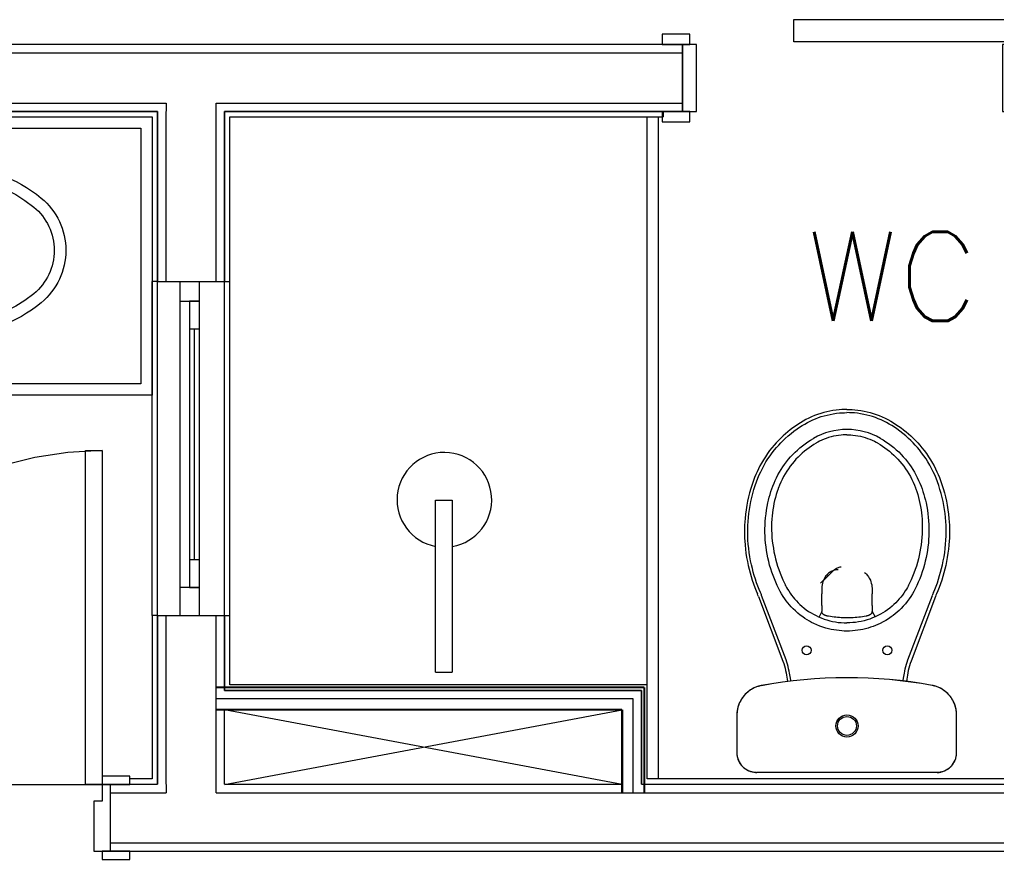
# Model space of a CAD drawing. Header units: millimetres. Extents: x 188.6 to 263.2, y 40.1 to 120.1.
# Drawn here: x 208.765 to 210.522, y 43.447 to 44.957 of the extents above; entities that cross this region are included whole.
import ezdxf

# ---------------------------------------------------------------- set-up
doc = ezdxf.new("R2010")
doc.units = ezdxf.units.MM
doc.set_wipeout_variables(frame=1)
doc.linetypes.add('Linha Tracejada 3_1', pattern=[400, 300, -100])
doc.linetypes.add('Wipeout_Contour', pattern=[1000, 0, -1000])
for name, color, linetype in [('ARQ', 8, 'Continuous'), ('ARQ-BASE', 8, 'Continuous'), ('Janelas ARCHICAD', 7, 'Continuous'), ('Portas ARCHICAD', 7, 'Continuous')]:
    doc.layers.add(name, color=color, linetype=linetype)
doc.styles.add('60-75', font='romans.shx', dxfattribs={"height": 0.12})

# ---------------------------------------------------------------- blocks, each defined once
blk = doc.blocks.new('Porta de Correr Exterior 21_2')
at = {"layer": 'Portas ARCHICAD', "color": 8, "linetype": 'Continuous', "lineweight": 0}
for p, q in [((-100, 165), (500, 165)), ((-100, 125), (-100, 165)), ((500, 165), (500, 125)), ((-287, 139), (-337, 139)), ((-337, 139), (-337, 120)), ((-287, 120), (-287, 139)), ((500, 125), (-100, 125)), ((337, 139), (287, 139)), ((287, 139), (287, 120)), ((337, 120), (337, 139)), ((-337, 120), (-287, 120)), ((-300, 120), (-337, 120)), ((-300, 120), (-337, 120)), ((-275, 120), (-300, 120)), ((-300, 120), (-300, 0)), ((-300, 105), (-300, 120)), ((-300, 105), (-300, 120)), ((-275, 0), (-275, 120)), ((300, 120), (275, 120)), ((275, 120), (275, 0)), ((287, 120), (337, 120)), ((300, 0), (300, 120)), ((300, 105), (300, 120)), ((300, 105), (300, 120)), ((300, 120), (337, 120)), ((300, 120), (337, 120)), ((-300, 15), (-300, 105)), ((-300, 15), (-300, 105)), ((300, 15), (300, 105)), ((300, 15), (300, 105)), ((-287, 0), (-337, 0)), ((-337, 0), (-337, -19)), ((-300, 0), (-337, 0)), ((-300, 0), (-337, 0)), ((-300, 0), (-300, 15)), ((-300, 0), (-300, 15)), ((-300, 0), (-275, 0)), ((-287, -19), (-287, 0)), ((275, 0), (300, 0)), ((337, 0), (287, 0)), ((287, 0), (287, -19)), ((300, 0), (300, 15)), ((300, 0), (300, 15)), ((300, 0), (337, 0)), ((300, 0), (337, 0)), ((337, -19), (337, 0)), ((-337, -19), (-287, -19)), ((287, -19), (337, -19))]:
    blk.add_line(p, q, dxfattribs=at)
blk = doc.blocks.new('Janela Dupla-Guilhotina 21')
at = {"layer": 'Janelas ARCHICAD', "color": 8, "linetype": 'Continuous', "lineweight": 0}
for p, q in [((-300, 45), (300, 45)), ((-300, 30), (-300, 45)), ((300, 30), (300, 45)), ((-300, 0), (-300, 30)), ((300, 0), (300, 30)), ((-300, 0), (-250, 0)), ((-300, -35), (-300, 0)), ((-300, -35), (-300, 0)), ((-250, 0), (-250, -35)), ((-250, 0), (-200, 0)), ((-250, -17.5), (-250, 0)), ((-200, 0), (215, 0)), ((-200, 0), (-200, -17.5)), ((-200, 0), (215, 0)), ((215, -17.5), (215, 0)), ((215, 0), (265, 0)), ((265, -35), (265, 0)), ((265, 0), (300, 0)), ((265, 0), (265, -17.5)), ((300, -35), (300, 0)), ((300, -35), (300, 0)), ((-200, -17.5), (-250, -17.5)), ((-200, -8.8), (215, -8.8)), ((215, -17.5), (-200, -17.5)), ((265, -17.5), (215, -17.5)), ((-250, -35), (-300, -35)), ((-300, -60), (-300, -35)), ((265, -35), (-250, -35)), ((300, -35), (265, -35)), ((300, -60), (300, -35)), ((-300, -75), (-300, -60)), ((300, -75), (300, -60)), ((-300, -75), (300, -75))]:
    blk.add_line(p, q, dxfattribs=at)
blk = doc.blocks.new('Vão de Porta Simples')
at = {"layer": 'Portas ARCHICAD', "color": 7, "linetype": 'Continuous', "lineweight": 0}
for p, q in [((-350, 0), (-350, 10)), ((350, 0), (350, 10))]:
    blk.add_line(p, q, dxfattribs=at)
blk = doc.blocks.new('Vão de Janela Simples_2')
at = {"layer": 'Janelas ARCHICAD', "color": 8, "linetype": 'Continuous', "lineweight": 0}
for p, q in [((-300, 0), (-300, 10)), ((-300, 10), (300, 10)), ((-300, 0), (300, 0)), ((300, 0), (300, 10))]:
    blk.add_line(p, q, dxfattribs=at)
blk = doc.blocks.new('Vão de Porta Simples_20')
at = {"layer": 'Portas ARCHICAD', "color": 7, "linetype": 'Continuous', "lineweight": 0}
for p, q in [((-350, 0), (-350, -10)), ((350, 0), (350, -10))]:
    blk.add_line(p, q, dxfattribs=at)
blk = doc.blocks.new('Porta 21_4')
at = {"layer": 'Portas ARCHICAD', "color": 8, "linetype": 'Continuous', "lineweight": 0}
for p, q in [((270, 0), (270, 600)), ((270, 600), (300, 600)), ((300, 600), (300, 0)), ((-300, 15), (-350, 15)), ((-350, 15), (-350, 0)), ((-350, 0), (-300, 0)), ((-315, 0), (-350, 0)), ((-315, 0), (-350, 0)), ((-315, 0), (315, 0)), ((-300, 0), (-315, 0)), ((-315, 0), (-315, -120)), ((-315, -15), (-315, 0)), ((-315, -15), (-315, 0)), ((-300, 0), (-300, 15)), ((-300, -30), (-300, 0)), ((300, 0), (270, 0)), ((350, 15), (300, 15)), ((300, 15), (300, 0)), ((300, 0), (350, 0)), ((315, 0), (300, 0)), ((300, 0), (300, -30)), ((315, -120), (315, 0)), ((315, -15), (315, 0)), ((315, -15), (315, 0)), ((315, 0), (350, 0)), ((315, 0), (350, 0)), ((350, 0), (350, 15)), ((-315, -105), (-315, -15)), ((-315, -105), (-315, -15)), ((315, -105), (315, -15)), ((315, -105), (315, -15)), ((-285, -30), (-300, -30)), ((-285, -120), (-285, -30)), ((300, -30), (285, -30)), ((285, -30), (285, -120)), ((-315, -120), (-315, -105)), ((-315, -120), (-315, -105)), ((315, -120), (315, -105)), ((315, -120), (315, -105)), ((-300, -120), (-350, -120)), ((-350, -120), (-350, -135)), ((-315, -120), (-350, -120)), ((-315, -120), (-350, -120)), ((-315, -120), (-285, -120)), ((-300, -135), (-300, -120)), ((285, -120), (315, -120)), ((350, -120), (300, -120)), ((300, -120), (300, -135)), ((315, -120), (350, -120)), ((315, -120), (350, -120)), ((350, -135), (350, -120)), ((-350, -135), (-300, -135)), ((300, -135), (350, -135))]:
    blk.add_line(p, q, dxfattribs=at)
at = {"layer": 'Portas ARCHICAD', "color": 8, "linetype": 'Linha Tracejada 3_1', "lineweight": 0}
blk.add_arc((300, 0), 600, 90, 180, dxfattribs=at)
blk = doc.blocks.new('arq-3pav')
at = {"layer": 'ARQ', "color": 8, "linetype": 'Continuous', "lineweight": 0}
for p, q in [((4.8853, 3.5038), (4.8853, 4.5238)), ((4.9053, 4.5238), (4.9053, 3.3349)), ((5.2447, 3.9534), (5.2447, 3.9532)), ((5.2447, 3.9534), (5.2447, 3.9534)), ((5.1898, 3.9388), (5.1894, 3.9386)), ((5.1895, 3.9384), (5.1899, 3.9387)), ((5.2995, 3.9387), (5.2999, 3.9384)), ((5.2996, 3.9388), (5.3, 3.9386)), ((5.1214, 3.8578), (5.1212, 3.8575)), ((5.1214, 3.8575), (5.1215, 3.8578)), ((5.3679, 3.8578), (5.368, 3.8575)), ((5.368, 3.8578), (5.3681, 3.8575)), ((4.5051, 3.5265), (4.5051, 3.836)), ((4.5051, 3.836), (4.5351, 3.836)), ((4.5351, 3.836), (4.5351, 3.5265)), ((5.2082, 3.6974), (5.2192, 3.7084)), ((5.2082, 3.6974), (5.1972, 3.6864)), ((5.1341, 3.6828), (5.1342, 3.6825)), ((5.1344, 3.6826), (5.1343, 3.683)), ((5.1995, 3.6747), (5.1995, 3.6672)), ((5.2899, 3.6747), (5.2899, 3.6672)), ((5.3551, 3.683), (5.3549, 3.6826)), ((5.3553, 3.6828), (5.3551, 3.6825)), ((5.0856, 3.6626), (5.1295, 3.5466)), ((5.1351, 3.5487), (5.0912, 3.6647)), ((5.1995, 3.6466), (5.1995, 3.6672)), ((5.2899, 3.6466), (5.2899, 3.6672)), ((5.3543, 3.5487), (5.3982, 3.6647)), ((5.4037, 3.6626), (5.3599, 3.5466)), ((5.406, 3.6665), (5.406, 3.6665)), ((5.1994, 3.6431), (5.1995, 3.6432)), ((5.1995, 3.6466), (5.1995, 3.6432)), ((5.1995, 3.6432), (5.1995, 3.643)), ((5.1995, 3.643), (5.1995, 3.6356)), ((5.2899, 3.6466), (5.2899, 3.6432)), ((5.2899, 3.6431), (5.2899, 3.6432)), ((5.2899, 3.6432), (5.2899, 3.643)), ((5.2899, 3.643), (5.2899, 3.6356)), ((5.1995, 3.6356), (5.195, 3.6259)), ((5.2899, 3.6356), (5.2952, 3.6262)), ((5.2447, 3.6155), (5.2447, 3.6152)), ((4.5051, 3.5265), (4.5351, 3.5265)), ((5.0908, 3.5024), (5.0908, 3.5024)), ((5.3976, 3.5029), (5.3976, 3.5029)), ((5.0468, 3.4495), (5.0467, 3.4495)), ((5.0467, 3.4495), (5.0467, 3.3816)), ((5.0468, 3.4495), (5.0468, 3.3816)), ((5.4418, 3.3816), (5.4418, 3.45)), ((5.4418, 3.45), (5.4418, 3.45)), ((5.4418, 3.3816), (5.4418, 3.45)), ((5.0468, 3.3816), (5.0467, 3.3816)), ((5.4418, 3.3816), (5.4418, 3.3816)), ((5.0816, 3.3467), (5.0816, 3.3467)), ((5.407, 3.3464), (5.0829, 3.3464)), ((5.4069, 3.3467), (5.4069, 3.3467)), ((5.407, 3.3464), (5.407, 3.3467))]:
    blk.add_line(p, q, dxfattribs=at)
at = {"layer": 'ARQ', "color": 8, "linetype": 'Continuous', "lineweight": 0, "flags": 128}
for points in [[(3.9953, 4.0249), (2.8753, 4.0249), (2.7253, 4.2249), (2.5553, 4.2249), (2.5553, 4.5249), (3.9953, 4.5249)], [(3.9753, 4.0449), (2.8836, 4.0449), (2.7336, 4.2449), (2.5753, 4.2449), (2.5753, 4.5049), (3.9753, 4.5049)], [(4.1103, 3.4588), (4.1103, 3.3099), (4.8403, 3.3099), (4.8403, 3.4588)]]:
    blk.add_lwpolyline(points, close=True, dxfattribs=at)
for points in [[(2.5754, 4.5249), (3.9953, 4.5249)], [(3.9953, 4.5249), (3.9953, 4.2288)], [(4.1353, 4.5249), (4.9142, 4.5249)], [(4.1353, 4.2288), (4.1353, 4.5249)], [(5.2447, 3.9991), (5.24, 3.9991), (5.2353, 3.9988), (5.2306, 3.9985), (5.225, 3.9979), (5.2195, 3.9971), (5.2139, 3.9961), (5.2085, 3.9949), (5.203, 3.9935), (5.1975, 3.9918), (5.192, 3.99), (5.1865, 3.9879), (5.1812, 3.9857), (5.1759, 3.9833), (5.171, 3.9807), (5.1661, 3.978), (5.1613, 3.9752), (5.1566, 3.9722), (5.152, 3.9691), (5.1474, 3.9658), (5.1428, 3.9624), (5.1384, 3.9589), (5.134, 3.9552), (5.1298, 3.9514), (5.1256, 3.9474), (5.1215, 3.9432), (5.1175, 3.939), (5.1136, 3.9346), (5.1098, 3.9301), (5.1057, 3.9249), (5.1017, 3.9195), (5.098, 3.9139), (5.0944, 3.9083), (5.091, 3.9025), (5.0882, 3.8974), (5.0856, 3.8923), (5.0831, 3.8871), (5.0808, 3.8819), (5.0786, 3.8765), (5.0766, 3.8712), (5.074, 3.8639), (5.0717, 3.8566), (5.0696, 3.8491), (5.0677, 3.8417), (5.066, 3.8342), (5.0646, 3.8266), (5.0633, 3.8188), (5.0622, 3.8109), (5.0614, 3.8031), (5.0609, 3.7971), (5.0606, 3.7911), (5.0604, 3.7851), (5.0603, 3.7792)], [(5.0663, 3.7791), (5.0663, 3.783), (5.0665, 3.7902), (5.0669, 3.7975), (5.0675, 3.8047), (5.0683, 3.8118), (5.0693, 3.819), (5.0705, 3.8261), (5.072, 3.8334), (5.0736, 3.8407), (5.0754, 3.8479), (5.0775, 3.855), (5.0797, 3.8621), (5.0822, 3.8691), (5.0845, 3.8752), (5.087, 3.8812), (5.0897, 3.8871), (5.0926, 3.893), (5.0957, 3.8987), (5.099, 3.9045), (5.1026, 3.9102), (5.1064, 3.9157), (5.1103, 3.9211), (5.1145, 3.9264), (5.1181, 3.9307), (5.1219, 3.935), (5.1257, 3.9391), (5.1297, 3.9431), (5.1338, 3.947), (5.1389, 3.9515), (5.1441, 3.9558), (5.1494, 3.9599), (5.1549, 3.9639), (5.1594, 3.967), (5.1641, 3.9699), (5.1688, 3.9728), (5.1736, 3.9754), (5.1785, 3.9779), (5.1834, 3.9802), (5.1884, 3.9823), (5.1935, 3.9842), (5.1986, 3.986), (5.2037, 3.9875), (5.2091, 3.9889), (5.2146, 3.9901), (5.2201, 3.9912), (5.2256, 3.992), (5.2311, 3.9926), (5.2357, 3.9929), (5.2402, 3.9931), (5.2447, 3.9932)], [(5.2447, 3.9991), (5.2494, 3.9991), (5.2541, 3.9988), (5.2588, 3.9985), (5.2643, 3.9979), (5.2699, 3.9971), (5.2754, 3.9961), (5.2809, 3.9949), (5.2863, 3.9935), (5.2919, 3.9918), (5.2974, 3.99), (5.3028, 3.9879), (5.3082, 3.9857), (5.3134, 3.9833), (5.3184, 3.9807), (5.3233, 3.978), (5.3281, 3.9752), (5.3328, 3.9722), (5.3374, 3.9691), (5.342, 3.9658), (5.3466, 3.9624), (5.351, 3.9589), (5.3553, 3.9552), (5.3596, 3.9514), (5.3638, 3.9474), (5.3679, 3.9432), (5.3719, 3.939), (5.3758, 3.9346), (5.3795, 3.9301), (5.3837, 3.9249), (5.3876, 3.9195), (5.3914, 3.9139), (5.395, 3.9083), (5.3984, 3.9025), (5.4012, 3.8974), (5.4038, 3.8923), (5.4063, 3.8871), (5.4086, 3.8819), (5.4108, 3.8765), (5.4128, 3.8712), (5.4154, 3.8639), (5.4177, 3.8566), (5.4198, 3.8491), (5.4217, 3.8417), (5.4234, 3.8342), (5.4248, 3.8266), (5.4261, 3.8188), (5.4272, 3.8109), (5.428, 3.8031), (5.4284, 3.7971), (5.4288, 3.7911), (5.429, 3.7851), (5.429, 3.7792)], [(5.4231, 3.7791), (5.423, 3.783), (5.4228, 3.7902), (5.4224, 3.7975), (5.4218, 3.8047), (5.421, 3.8118), (5.42, 3.819), (5.4188, 3.8261), (5.4174, 3.8334), (5.4158, 3.8407), (5.414, 3.8479), (5.4119, 3.855), (5.4097, 3.8621), (5.4072, 3.8691), (5.4049, 3.8752), (5.4024, 3.8812), (5.3997, 3.8871), (5.3968, 3.893), (5.3937, 3.8987), (5.3903, 3.9045), (5.3868, 3.9102), (5.383, 3.9157), (5.379, 3.9211), (5.3749, 3.9264), (5.3713, 3.9307), (5.3675, 3.935), (5.3636, 3.9391), (5.3597, 3.9431), (5.3555, 3.947), (5.3505, 3.9515), (5.3453, 3.9558), (5.34, 3.9599), (5.3345, 3.9639), (5.33, 3.967), (5.3253, 3.9699), (5.3206, 3.9728), (5.3157, 3.9754), (5.3108, 3.9779), (5.3059, 3.9802), (5.301, 3.9823), (5.2959, 3.9842), (5.2908, 3.986), (5.2856, 3.9875), (5.2802, 3.9889), (5.2748, 3.9901), (5.2693, 3.9912), (5.2638, 3.992), (5.2582, 3.9926), (5.2537, 3.9929), (5.2492, 3.9931), (5.2447, 3.9932)], [(5.2447, 3.9534), (5.2412, 3.9533), (5.2376, 3.9531), (5.2341, 3.9529), (5.2296, 3.9523), (5.225, 3.9516), (5.2205, 3.9507), (5.216, 3.9496), (5.2117, 3.9484), (5.2075, 3.947), (5.2034, 3.9454), (5.1993, 3.9436), (5.1952, 3.9417), (5.1925, 3.9403), (5.1898, 3.9388)], [(5.2447, 3.9534), (5.2482, 3.9533), (5.2517, 3.9531), (5.2553, 3.9529), (5.2598, 3.9523), (5.2644, 3.9516), (5.2689, 3.9507), (5.2734, 3.9496), (5.2776, 3.9484), (5.2819, 3.947), (5.286, 3.9454), (5.2901, 3.9436), (5.2941, 3.9417), (5.2969, 3.9403), (5.2996, 3.9388)], [(5.1115, 3.8612), (5.1135, 3.8663), (5.1157, 3.8713), (5.118, 3.8763), (5.1206, 3.8812), (5.1232, 3.886), (5.1262, 3.8909), (5.1292, 3.8957), (5.1325, 3.9003), (5.1359, 3.9049), (5.1394, 3.9093), (5.1432, 3.9137), (5.1472, 3.9179), (5.1513, 3.9221), (5.1556, 3.926), (5.1599, 3.9299), (5.1646, 3.9337), (5.1694, 3.9373), (5.1743, 3.9407), (5.1794, 3.944), (5.1845, 3.947)], [(5.1894, 3.9386), (5.185, 3.9359), (5.1807, 3.9332), (5.1765, 3.9302), (5.1723, 3.9272), (5.1683, 3.924), (5.1643, 3.9206), (5.1604, 3.917), (5.1567, 3.9134), (5.153, 3.9096), (5.1495, 3.9056), (5.146, 3.9014), (5.1426, 3.897), (5.1394, 3.8925), (5.1363, 3.888), (5.1334, 3.8833), (5.1306, 3.8783), (5.128, 3.8732), (5.1255, 3.868), (5.1233, 3.8627), (5.1214, 3.8578)], [(5.1894, 3.9386), (5.1894, 3.9385), (5.1894, 3.9384), (5.1895, 3.9384)], [(5.1898, 3.9388), (5.1899, 3.9387)], [(5.2996, 3.9388), (5.2995, 3.9387)], [(5.3, 3.9386), (5.3, 3.9385), (5.2999, 3.9384), (5.2999, 3.9384)], [(5.3, 3.9386), (5.3044, 3.9359), (5.3087, 3.9332), (5.3129, 3.9302), (5.317, 3.9272), (5.321, 3.924), (5.325, 3.9206), (5.3289, 3.917), (5.3327, 3.9134), (5.3363, 3.9096), (5.3399, 3.9056), (5.3434, 3.9014), (5.3468, 3.897), (5.35, 3.8925), (5.353, 3.888), (5.3559, 3.8833), (5.3588, 3.8783), (5.3614, 3.8732), (5.3639, 3.868), (5.3661, 3.8627), (5.368, 3.8578)], [(5.3049, 3.947), (5.3099, 3.9441), (5.3147, 3.9409), (5.3195, 3.9376), (5.3242, 3.9341), (5.3287, 3.9305), (5.3333, 3.9265), (5.3377, 3.9225), (5.3419, 3.9182), (5.346, 3.9138), (5.3499, 3.9093), (5.3535, 3.9048), (5.3569, 3.9003), (5.3601, 3.8957), (5.3631, 3.8911), (5.3659, 3.8864), (5.3686, 3.8816), (5.3712, 3.8766), (5.3736, 3.8715), (5.3758, 3.8664), (5.3779, 3.8612)], [(5.1221, 3.6764), (5.1192, 3.6823), (5.1166, 3.6882), (5.1141, 3.6942), (5.1117, 3.7003), (5.1096, 3.7064), (5.1076, 3.7126), (5.1057, 3.7191), (5.1041, 3.7256), (5.1026, 3.7321), (5.1012, 3.7387), (5.1001, 3.7453), (5.0992, 3.7519), (5.0984, 3.7584), (5.0979, 3.7649), (5.0975, 3.7714), (5.0973, 3.7779), (5.0973, 3.7845), (5.0975, 3.791), (5.0978, 3.7977), (5.0984, 3.8044), (5.0992, 3.8111), (5.1001, 3.8177), (5.1012, 3.8243), (5.1026, 3.8309), (5.1038, 3.836), (5.1051, 3.8411), (5.1065, 3.8462), (5.108, 3.8512), (5.1097, 3.8562), (5.1115, 3.8612)], [(5.1212, 3.8575), (5.1209, 3.8564), (5.1191, 3.8512), (5.1174, 3.8459), (5.1159, 3.8406), (5.1146, 3.8352), (5.1134, 3.8299), (5.1124, 3.8243), (5.1114, 3.8188), (5.1107, 3.8132), (5.1101, 3.8076), (5.1096, 3.8019), (5.1093, 3.7953), (5.1091, 3.7886), (5.1092, 3.7819), (5.1094, 3.7752), (5.1099, 3.7686), (5.1105, 3.7621), (5.1113, 3.7557), (5.1123, 3.7493), (5.1134, 3.7429), (5.1148, 3.7366), (5.1163, 3.7303), (5.118, 3.7238), (5.1199, 3.7174), (5.122, 3.7111), (5.1243, 3.7048), (5.1268, 3.6986), (5.1294, 3.6925), (5.1317, 3.6876), (5.1341, 3.6828)], [(5.1212, 3.8575), (5.1214, 3.8575), (5.1214, 3.8575)], [(5.1214, 3.8578), (5.1214, 3.8578), (5.1215, 3.8578), (5.1215, 3.8578)], [(5.3681, 3.8575), (5.3685, 3.8564), (5.3703, 3.8512), (5.3719, 3.8459), (5.3734, 3.8406), (5.3748, 3.8352), (5.376, 3.8299), (5.377, 3.8243), (5.3779, 3.8188), (5.3787, 3.8132), (5.3793, 3.8076), (5.3797, 3.8019), (5.3801, 3.7953), (5.3802, 3.7886), (5.3802, 3.7819), (5.3799, 3.7752), (5.3795, 3.7686), (5.3789, 3.7621), (5.3781, 3.7557), (5.3771, 3.7493), (5.3759, 3.7429), (5.3746, 3.7366), (5.3731, 3.7303), (5.3714, 3.7238), (5.3695, 3.7174), (5.3674, 3.7111), (5.3651, 3.7048), (5.3626, 3.6986), (5.36, 3.6925), (5.3577, 3.6876), (5.3553, 3.6828)], [(5.3779, 3.8612), (5.3797, 3.8562), (5.3813, 3.8512), (5.3829, 3.8462), (5.3843, 3.8412), (5.3856, 3.8361), (5.3868, 3.8309), (5.3881, 3.8245), (5.3892, 3.8181), (5.3901, 3.8116), (5.3909, 3.8052), (5.3915, 3.7987), (5.3919, 3.7921), (5.3921, 3.7854), (5.3921, 3.7787), (5.3919, 3.772), (5.3915, 3.7653), (5.391, 3.7586), (5.3902, 3.7519), (5.3893, 3.7455), (5.3882, 3.739), (5.3869, 3.7326), (5.3855, 3.7263), (5.3839, 3.72), (5.3821, 3.7137), (5.3801, 3.7073), (5.3779, 3.701), (5.3755, 3.6947), (5.373, 3.6885), (5.3702, 3.6824), (5.3673, 3.6764)], [(5.368, 3.8578), (5.3679, 3.8578), (5.3679, 3.8578), (5.3679, 3.8578)], [(5.3681, 3.8575), (5.368, 3.8575), (5.368, 3.8575)], [(5.0603, 3.7792), (5.0604, 3.775), (5.0605, 3.7709), (5.0606, 3.7667), (5.0608, 3.7626), (5.0614, 3.7552), (5.0621, 3.7478), (5.0631, 3.7404), (5.0642, 3.733), (5.0656, 3.7257), (5.0672, 3.7184)], [(5.073, 3.7197), (5.0714, 3.727), (5.0701, 3.7343), (5.0689, 3.7416), (5.068, 3.749), (5.0672, 3.7565), (5.0667, 3.764), (5.0664, 3.7716), (5.0663, 3.7791)], [(5.4164, 3.7197), (5.4179, 3.727), (5.4193, 3.7343), (5.4204, 3.7416), (5.4214, 3.749), (5.4221, 3.7565), (5.4227, 3.764), (5.423, 3.7716), (5.4231, 3.7791)], [(5.429, 3.7792), (5.429, 3.775), (5.4289, 3.7709), (5.4288, 3.7667), (5.4286, 3.7626), (5.428, 3.7552), (5.4273, 3.7478), (5.4263, 3.7404), (5.4251, 3.733), (5.4238, 3.7257), (5.4222, 3.7184)], [(5.0672, 3.7184), (5.0688, 3.7117), (5.0705, 3.7051), (5.0723, 3.6985), (5.0743, 3.692), (5.0765, 3.6855), (5.0788, 3.679), (5.0812, 3.6731), (5.0837, 3.6672)], [(5.0892, 3.6696), (5.0867, 3.6754), (5.0844, 3.6812), (5.0821, 3.6874), (5.08, 3.6938), (5.0781, 3.7002), (5.0762, 3.7067), (5.0746, 3.7132), (5.073, 3.7197)], [(5.2291, 3.7107), (5.2269, 3.7106), (5.2248, 3.7104), (5.2227, 3.71), (5.2207, 3.7095), (5.2191, 3.7089), (5.2175, 3.7082), (5.216, 3.7075), (5.2145, 3.7066), (5.2131, 3.7057)], [(5.2192, 3.7084), (5.2209, 3.7099), (5.2225, 3.7112), (5.2243, 3.7124), (5.226, 3.7134), (5.2276, 3.7142), (5.2292, 3.7148), (5.2308, 3.7154), (5.2324, 3.7158), (5.2341, 3.7162)], [(5.4002, 3.6696), (5.4027, 3.6754), (5.405, 3.6812), (5.4073, 3.6874), (5.4094, 3.6938), (5.4113, 3.7002), (5.4131, 3.7067), (5.4148, 3.7132), (5.4164, 3.7197)], [(5.4222, 3.7184), (5.4206, 3.7117), (5.4189, 3.7051), (5.4171, 3.6985), (5.4151, 3.692), (5.4129, 3.6855), (5.4106, 3.679), (5.4082, 3.6731), (5.4057, 3.6672)], [(5.2131, 3.7057), (5.2114, 3.7044), (5.2098, 3.7029), (5.2083, 3.7013), (5.2069, 3.6996), (5.2056, 3.6978), (5.2045, 3.6958), (5.2035, 3.6939), (5.2026, 3.6919), (5.2016, 3.6892), (5.2008, 3.6864), (5.2002, 3.6834), (5.1998, 3.6806), (5.1996, 3.6777), (5.1995, 3.6747)], [(5.2762, 3.7057), (5.278, 3.7044), (5.2796, 3.7029), (5.2811, 3.7013), (5.2825, 3.6996), (5.2837, 3.6978), (5.2849, 3.6958), (5.2859, 3.6939), (5.2868, 3.6919), (5.2878, 3.6892), (5.2885, 3.6864), (5.2892, 3.6834), (5.2896, 3.6806), (5.2898, 3.6777), (5.2899, 3.6747)], [(5.2447, 3.6006), (5.2399, 3.6006), (5.2352, 3.6009), (5.2304, 3.6013), (5.2257, 3.6019), (5.2209, 3.6026), (5.2161, 3.6036), (5.2114, 3.6047), (5.2067, 3.6059), (5.2013, 3.6076), (5.1959, 3.6095), (5.1906, 3.6117), (5.1854, 3.614), (5.1812, 3.6161), (5.1771, 3.6184), (5.1731, 3.6208), (5.1691, 3.6233), (5.1652, 3.6259), (5.1607, 3.6293), (5.1562, 3.6329), (5.152, 3.6367), (5.1478, 3.6406), (5.1446, 3.644), (5.1414, 3.6475), (5.1384, 3.6511), (5.1355, 3.6547), (5.1327, 3.6585), (5.1298, 3.6628), (5.1271, 3.6673), (5.1245, 3.6718), (5.1221, 3.6764)], [(5.1341, 3.6828), (5.1342, 3.6829), (5.1342, 3.6829), (5.1343, 3.6829)], [(5.1344, 3.6826), (5.1344, 3.6826), (5.1343, 3.6825), (5.1342, 3.6825)], [(5.1342, 3.6825), (5.136, 3.6791), (5.1379, 3.6758), (5.1399, 3.6726), (5.1424, 3.6688), (5.145, 3.6652), (5.1478, 3.6616), (5.1506, 3.6582), (5.1537, 3.6548), (5.1569, 3.6515), (5.1602, 3.6483), (5.1636, 3.6452), (5.1675, 3.642), (5.1716, 3.6389), (5.1758, 3.636), (5.1801, 3.6333), (5.1845, 3.6307), (5.1891, 3.6283), (5.1938, 3.6261), (5.1985, 3.6241), (5.2035, 3.6222), (5.2086, 3.6206), (5.2137, 3.6192), (5.2189, 3.618), (5.224, 3.617), (5.2291, 3.6162), (5.2343, 3.6157), (5.2395, 3.6154), (5.2447, 3.6152)], [(5.3551, 3.6825), (5.3534, 3.6791), (5.3515, 3.6758), (5.3495, 3.6726), (5.347, 3.6688), (5.3444, 3.6652), (5.3416, 3.6616), (5.3388, 3.6582), (5.3357, 3.6548), (5.3325, 3.6515), (5.3292, 3.6483), (5.3258, 3.6452), (5.3218, 3.642), (5.3178, 3.6389), (5.3136, 3.636), (5.3093, 3.6333), (5.3049, 3.6307), (5.3003, 3.6283), (5.2956, 3.6261), (5.2908, 3.6241), (5.2859, 3.6222), (5.2808, 3.6206), (5.2757, 3.6192), (5.2705, 3.618), (5.2654, 3.617), (5.2603, 3.6162), (5.2551, 3.6157), (5.2499, 3.6154), (5.2447, 3.6152)], [(5.3673, 3.6764), (5.3649, 3.6718), (5.3623, 3.6673), (5.3596, 3.6628), (5.3566, 3.6585), (5.3532, 3.6539), (5.3497, 3.6495), (5.3459, 3.6452), (5.342, 3.6411), (5.3386, 3.6378), (5.3352, 3.6347), (5.3316, 3.6316), (5.3279, 3.6287), (5.3241, 3.6259), (5.3194, 3.6227), (5.3146, 3.6197), (5.3096, 3.6169), (5.3046, 3.6143), (5.3003, 3.6124), (5.296, 3.6105), (5.2916, 3.6088), (5.2872, 3.6073), (5.2827, 3.6059), (5.2781, 3.6047), (5.2734, 3.6036), (5.2688, 3.6027), (5.2641, 3.6019), (5.2592, 3.6013), (5.2544, 3.6009), (5.2495, 3.6006), (5.2447, 3.6006)], [(5.3549, 3.6826), (5.3549, 3.6826), (5.355, 3.6826), (5.355, 3.6825), (5.3551, 3.6825)], [(5.3553, 3.6828), (5.3552, 3.6829), (5.3551, 3.6829), (5.3551, 3.6829)], [(5.1994, 3.6431), (5.1995, 3.643)], [(5.2899, 3.6431), (5.2899, 3.643)], [(3.9953, 3.6288), (3.9953, 3.3349)], [(4.1353, 3.5038), (4.1353, 3.6288)], [(5.202, 3.6307), (5.2019, 3.6308), (5.2015, 3.6311), (5.2012, 3.6315), (5.2009, 3.6319), (5.2006, 3.6324), (5.2003, 3.6329), (5.2001, 3.6335), (5.1998, 3.6342), (5.1996, 3.6349), (5.1995, 3.6356), (5.1995, 3.6356)], [(5.21, 3.6274), (5.2096, 3.6275), (5.2089, 3.6276), (5.2082, 3.6278), (5.2075, 3.628), (5.2068, 3.6283), (5.2061, 3.6285), (5.2054, 3.6288), (5.2048, 3.6291), (5.2042, 3.6294), (5.2036, 3.6297), (5.203, 3.63), (5.2025, 3.6304), (5.202, 3.6307)], [(5.2447, 3.6241), (5.2434, 3.6241), (5.2404, 3.6242), (5.2372, 3.6243), (5.2341, 3.6244), (5.231, 3.6247), (5.2278, 3.6249), (5.2246, 3.6253), (5.2214, 3.6256), (5.2181, 3.6261), (5.2149, 3.6266), (5.2116, 3.6271), (5.21, 3.6274)], [(5.2794, 3.6274), (5.279, 3.6273), (5.2757, 3.6267), (5.2724, 3.6262), (5.2691, 3.6258), (5.2658, 3.6254), (5.2626, 3.625), (5.2593, 3.6247), (5.2561, 3.6245), (5.2529, 3.6243), (5.2498, 3.6242), (5.2467, 3.6241), (5.2447, 3.6241)], [(5.2874, 3.6307), (5.2871, 3.6305), (5.2866, 3.6302), (5.286, 3.6298), (5.2854, 3.6295), (5.2848, 3.6292), (5.2841, 3.6288), (5.2834, 3.6286), (5.2828, 3.6283), (5.2821, 3.6281), (5.2813, 3.6279), (5.2806, 3.6277), (5.2799, 3.6275), (5.2794, 3.6274)], [(5.2899, 3.6356), (5.2897, 3.6349), (5.2895, 3.6341), (5.2893, 3.6334), (5.289, 3.6328), (5.2887, 3.6323), (5.2884, 3.6318), (5.2881, 3.6314), (5.2878, 3.631), (5.2874, 3.6307), (5.2874, 3.6307)], [(5.1438, 3.5105), (5.1435, 3.5125), (5.1425, 3.5186), (5.1415, 3.5247), (5.1407, 3.5287), (5.1398, 3.5328), (5.1388, 3.5368), (5.1377, 3.5408), (5.1365, 3.5448), (5.1351, 3.5487)], [(5.3456, 3.5107), (5.3459, 3.5125), (5.3469, 3.5186), (5.3479, 3.5247), (5.3487, 3.5287), (5.3496, 3.5328), (5.3506, 3.5368), (5.3517, 3.5408), (5.3529, 3.5448), (5.3543, 3.5487)], [(5.1295, 3.5466), (5.1309, 3.5425), (5.1322, 3.5383), (5.1333, 3.5341), (5.1344, 3.5298), (5.1353, 3.5254), (5.1361, 3.521), (5.1373, 3.5138), (5.1379, 3.5098)], [(5.3599, 3.5466), (5.3584, 3.5425), (5.3572, 3.5383), (5.356, 3.5341), (5.355, 3.5298), (5.3541, 3.5254), (5.3533, 3.521), (5.3521, 3.5138), (5.3515, 3.51)], [(4.8853, 3.5038), (4.1353, 3.5038)], [(4.8853, 3.3349), (4.8853, 3.5038)], [(5.0908, 3.5024), (5.0905, 3.5024), (5.0889, 3.502), (5.0872, 3.5016), (5.0855, 3.5012), (5.0839, 3.5007), (5.0823, 3.5001), (5.0807, 3.4995), (5.0791, 3.4989), (5.0776, 3.4982), (5.076, 3.4974), (5.0745, 3.4966), (5.073, 3.4957), (5.0715, 3.4949), (5.0701, 3.4939), (5.0687, 3.4929), (5.0674, 3.4919), (5.0661, 3.4908), (5.0648, 3.4897), (5.0635, 3.4886), (5.0623, 3.4874), (5.0611, 3.4861), (5.06, 3.4849), (5.0589, 3.4836), (5.0578, 3.4822), (5.0568, 3.4809), (5.0558, 3.4795), (5.0549, 3.478), (5.054, 3.4766), (5.0532, 3.4751), (5.0524, 3.4736), (5.0517, 3.472), (5.051, 3.4705), (5.0503, 3.4689), (5.0498, 3.4673), (5.0492, 3.4657), (5.0487, 3.464), (5.0483, 3.4624), (5.0479, 3.4607), (5.0476, 3.459), (5.0473, 3.4573), (5.0471, 3.4557), (5.0469, 3.454), (5.0468, 3.4522), (5.0468, 3.4505), (5.0467, 3.4495)], [(5.0908, 3.5024), (5.0878, 3.5018), (5.0849, 3.501), (5.082, 3.5), (5.0792, 3.4989), (5.0764, 3.4976), (5.0738, 3.4962), (5.0712, 3.4946), (5.0687, 3.4929), (5.0663, 3.491), (5.064, 3.489), (5.0619, 3.4869), (5.0598, 3.4847), (5.0579, 3.4823), (5.0561, 3.4799), (5.0545, 3.4773), (5.053, 3.4747), (5.0517, 3.472), (5.0505, 3.4692), (5.0495, 3.4664), (5.0486, 3.4635), (5.0479, 3.4606), (5.0474, 3.4576), (5.047, 3.4546), (5.0468, 3.4516), (5.0468, 3.4495)], [(5.4418, 3.45), (5.4417, 3.453), (5.4414, 3.456), (5.441, 3.459), (5.4404, 3.462), (5.4396, 3.4649), (5.4387, 3.4678), (5.4376, 3.4706), (5.4364, 3.4734), (5.435, 3.4761), (5.4335, 3.4787), (5.4318, 3.4812), (5.43, 3.4836), (5.428, 3.4859), (5.4259, 3.4881), (5.4237, 3.4902), (5.4214, 3.4921), (5.419, 3.4939), (5.4165, 3.4956), (5.4139, 3.4971), (5.4112, 3.4985), (5.4084, 3.4997), (5.4056, 3.5008), (5.4027, 3.5017), (5.3998, 3.5024), (5.3976, 3.5029)], [(5.4418, 3.45), (5.4418, 3.4502), (5.4417, 3.4519), (5.4417, 3.4536), (5.4415, 3.4553), (5.4413, 3.457), (5.4411, 3.4587), (5.4408, 3.4604), (5.4404, 3.462), (5.44, 3.4637), (5.4395, 3.4653), (5.439, 3.467), (5.4385, 3.4686), (5.4378, 3.4702), (5.4372, 3.4718), (5.4365, 3.4733), (5.4357, 3.4748), (5.4349, 3.4763), (5.434, 3.4778), (5.4331, 3.4793), (5.4322, 3.4807), (5.4312, 3.4821), (5.4301, 3.4834), (5.4291, 3.4847), (5.4279, 3.486), (5.4268, 3.4873), (5.4256, 3.4885), (5.4243, 3.4896), (5.4231, 3.4908), (5.4218, 3.4919), (5.4204, 3.4929), (5.419, 3.4939), (5.4176, 3.4949), (5.4162, 3.4958), (5.4147, 3.4967), (5.4132, 3.4975), (5.4117, 3.4983), (5.4101, 3.499), (5.4086, 3.4997), (5.407, 3.5003), (5.4054, 3.5009), (5.4038, 3.5014), (5.4021, 3.5019), (5.4005, 3.5023), (5.3988, 3.5027), (5.3976, 3.5029)], [(5.0467, 3.3816), (5.0468, 3.3808), (5.0468, 3.3794), (5.0469, 3.3781), (5.0471, 3.3767), (5.0473, 3.3753), (5.0476, 3.374), (5.0479, 3.3726), (5.0483, 3.3713), (5.0487, 3.37), (5.0492, 3.3687), (5.0497, 3.3674), (5.0503, 3.3662), (5.0509, 3.365), (5.0516, 3.3638), (5.0523, 3.3626), (5.0531, 3.3615), (5.0539, 3.3604), (5.0548, 3.3593), (5.0556, 3.3583), (5.0566, 3.3573), (5.0576, 3.3563), (5.0586, 3.3554), (5.0596, 3.3545), (5.0607, 3.3536), (5.0618, 3.3528), (5.063, 3.3521), (5.0641, 3.3514), (5.0653, 3.3507), (5.0666, 3.3501), (5.0678, 3.3495), (5.0691, 3.349), (5.0704, 3.3485), (5.0717, 3.3481), (5.073, 3.3478), (5.0744, 3.3475), (5.0757, 3.3472), (5.0771, 3.347), (5.0785, 3.3468), (5.0798, 3.3467), (5.0812, 3.3467), (5.0816, 3.3467)], [(5.0468, 3.3816), (5.0469, 3.3782), (5.0474, 3.3748), (5.0483, 3.3715), (5.0494, 3.3682), (5.0509, 3.3652), (5.0526, 3.3622), (5.0547, 3.3595), (5.057, 3.3569), (5.0595, 3.3546), (5.0623, 3.3526), (5.0652, 3.3508), (5.0683, 3.3494), (5.0715, 3.3482), (5.0748, 3.3474), (5.0782, 3.3469), (5.0816, 3.3467)], [(5.4069, 3.3467), (5.4103, 3.3469), (5.4137, 3.3474), (5.417, 3.3482), (5.4202, 3.3494), (5.4233, 3.3508), (5.4263, 3.3526), (5.429, 3.3546), (5.4316, 3.3569), (5.4339, 3.3595), (5.4359, 3.3622), (5.4377, 3.3652), (5.4391, 3.3682), (5.4403, 3.3715), (5.4411, 3.3748), (5.4416, 3.3782), (5.4418, 3.3816)], [(5.4069, 3.3467), (5.4077, 3.3467), (5.409, 3.3468), (5.4104, 3.3469), (5.4118, 3.347), (5.4131, 3.3473), (5.4145, 3.3475), (5.4158, 3.3479), (5.4172, 3.3482), (5.4185, 3.3487), (5.4198, 3.3491), (5.421, 3.3497), (5.4223, 3.3502), (5.4235, 3.3509), (5.4247, 3.3515), (5.4259, 3.3523), (5.427, 3.353), (5.4281, 3.3539), (5.4292, 3.3547), (5.4302, 3.3556), (5.4312, 3.3565), (5.4322, 3.3575), (5.4331, 3.3585), (5.434, 3.3596), (5.4348, 3.3607), (5.4356, 3.3618), (5.4364, 3.3629), (5.4371, 3.3641), (5.4378, 3.3653), (5.4384, 3.3665), (5.4389, 3.3678), (5.4395, 3.3691), (5.4399, 3.3703), (5.4403, 3.3717), (5.4407, 3.373), (5.441, 3.3743), (5.4413, 3.3757), (5.4415, 3.377), (5.4416, 3.3784), (5.4417, 3.3798), (5.4418, 3.3812), (5.4418, 3.3816)], [(3.9953, 3.3349), (3.9553, 3.3349)], [(6.2853, 3.3349), (4.8853, 3.3349)]]:
    blk.add_lwpolyline(points, dxfattribs=at)
for points in [[(3.7959, 4.1908, -0.358974), (3.4847, 4.1908, -0.471698), (3.4847, 4.3791, -0.358974), (3.7959, 4.3791, -0.471698)], [(3.7826, 4.207, -0.358974), (3.4981, 4.207, -0.471698), (3.4981, 4.3629, -0.358974), (3.7826, 4.3629, -0.471698)]]:
    blk.add_lwpolyline(points, format="xyb", close=True, dxfattribs=at)
at = {"layer": 'ARQ', "color": 8, "linetype": 'Continuous', "lineweight": 0}
for centre, radius in [((5.1721, 3.566), 0.00801), ((5.3173, 3.566), 0.00801), ((5.2447, 3.43), 0.02), ((5.2447, 3.43), 0.017)]:
    blk.add_circle(centre, radius, dxfattribs=at)
for centre, radius, start, end in [((5.2447, 3.8417), 0.1213, 89.9993, 119.7449), ((5.2447, 3.8417), 0.1213, 60.2551, 90.0007), ((4.5208, 3.8365), 0.0851, 279.6162, 259.3211), ((5.0092, 3.6331), 0.0819, 21.1155, 24.6051), ((5.0119, 3.6347), 0.0848, 20.7201, 24.3482), ((5.4774, 3.6347), 0.0848, 155.6518, 159.2799), ((5.4801, 3.6331), 0.0819, 155.3949, 158.8845), ((5.2455, 2.6673), 0.8493, 79.6825, 100.496), ((5.2455, 2.6673), 0.8494, 79.6825, 100.496), ((5.0829, 3.3715), 0.0251, 258.2657, 270.0025), ((5.407, 3.3715), 0.0252, 269.9985, 284.5028), ((5.407, 3.3714), 0.025, 284.5132, 287.5567)]:
    blk.add_arc(centre, radius, start, end, dxfattribs=at)
at = {"layer": 'ARQ', "color": 8, "linetype": 'Continuous', "lineweight": 0, "xscale": 0.001, "yscale": 0.001, "rotation": 180.0000000000026}
blk.add_blockref('Vão de Porta Simples_20', (3.6053, 3.3249), dxfattribs=at)
at = {"color": 8, "linetype": 'Wipeout_Contour', "lineweight": 0, "ltscale": 63053.904059}
blk.add_wipeout([(4.0053, 4.5499), (2.6004, 4.5499), (2.5854, 4.5349), (4.0053, 4.5349)], dxfattribs=at).dxf.layer = 'ARQ'
at = {"color": 8, "linetype": 'Wipeout_Contour', "lineweight": 0, "ltscale": 57598.58563}
blk.add_wipeout([(6.2953, 3.2199), (3.9203, 3.2199), (3.9203, 3.2049), (6.2953, 3.2049)], dxfattribs=at).dxf.layer = 'ARQ'
at = {"layer": 'ARQ', "color": 8, "linetype": 'Continuous', "lineweight": 0}
blk.add_line((3.9203, 3.2049), (3.9553, 3.2049), dxfattribs=at)
at = {"layer": 'ARQ', "color": 8, "linetype": 'Continuous', "lineweight": 0, "flags": 128}
blk.add_lwpolyline([(3.9203, 3.2049), (6.2953, 3.2049)], dxfattribs=at)
at = {"color": 8, "linetype": 'Wipeout_Contour', "lineweight": 0, "ltscale": 60270.172236}
blk.add_wipeout([(4.0203, 4.5499), (4.0053, 4.5499), (4.0053, 4.5349), (4.0203, 4.5349)], dxfattribs=at).dxf.layer = 'ARQ'
at = {"color": 8, "linetype": 'Wipeout_Contour', "lineweight": 0, "ltscale": 61100.351406}
blk.add_wipeout([(4.1103, 3.4588), (4.1103, 3.3249), (4.1253, 3.3249), (4.1253, 3.4588)], dxfattribs=at).dxf.layer = 'ARQ'
at = {"color": 8, "linetype": 'Wipeout_Contour', "lineweight": 0, "ltscale": 61817.326654}
blk.add_wipeout([(3.9203, 3.3099), (3.9203, 3.2199), (4.0203, 3.2199), (4.0203, 3.3099)], dxfattribs=at).dxf.layer = 'ARQ'
at = {"layer": 'ARQ', "color": 8, "linetype": 'Continuous', "lineweight": 0}
blk.add_line((3.9203, 3.2049), (3.9203, 3.2199), dxfattribs=at)
at = {"layer": 'ARQ', "color": 8, "linetype": 'Continuous', "lineweight": 0, "flags": 128}
blk.add_lwpolyline([(2.5854, 4.5349), (4.0053, 4.5349)], dxfattribs=at)
at = {"color": 8, "linetype": 'Wipeout_Contour', "lineweight": 0, "ltscale": 60065.924436}
blk.add_wipeout([(4.1103, 4.5499), (4.0203, 4.5499), (4.0203, 4.5349), (4.1103, 4.5349)], dxfattribs=at).dxf.layer = 'ARQ'
at = {"color": 8, "linetype": 'Wipeout_Contour', "lineweight": 0, "ltscale": 61006.96405}
blk.add_wipeout([(4.1103, 3.4788), (4.1103, 3.4588), (4.1253, 3.4588), (4.1253, 3.4788)], dxfattribs=at).dxf.layer = 'ARQ'
at = {"color": 8, "linetype": 'Wipeout_Contour', "lineweight": 0, "ltscale": 61455.946477}
blk.add_wipeout([(4.1103, 3.3099), (4.0203, 3.3099), (4.0203, 3.2199), (4.1103, 3.2199)], dxfattribs=at).dxf.layer = 'ARQ'
at = {"layer": 'ARQ', "color": 8, "linetype": 'Continuous', "lineweight": 0}
blk.add_line((3.9203, 3.2199), (4.0203, 3.2199), dxfattribs=at)
at = {"layer": 'ARQ', "color": 8, "linetype": 'Continuous', "lineweight": 0, "flags": 128}
blk.add_lwpolyline([(4.1253, 3.3249), (4.1253, 3.4588)], dxfattribs=at)
at = {"color": 8, "linetype": 'Wipeout_Contour', "lineweight": 0, "ltscale": 59861.690243}
blk.add_wipeout([(4.1253, 4.5499), (4.1103, 4.5499), (4.1103, 4.5349), (4.1253, 4.5349)], dxfattribs=at).dxf.layer = 'ARQ'
at = {"color": 8, "linetype": 'Wipeout_Contour', "lineweight": 0, "ltscale": 60986.03849}
blk.add_wipeout([(4.1103, 3.4938), (4.1103, 3.4788), (4.1253, 3.4788), (4.1253, 3.4938)], dxfattribs=at).dxf.layer = 'ARQ'
at = {"color": 8, "linetype": 'Wipeout_Contour', "lineweight": 0, "ltscale": 57167.033698}
blk.add_wipeout([(4.1103, 3.2199), (6.2953, 3.2199), (6.2953, 3.3099), (4.1103, 3.3099)], dxfattribs=at).dxf.layer = 'ARQ'
at = {"layer": 'ARQ', "color": 8, "linetype": 'Continuous', "lineweight": 0}
for p, q in [((4.0203, 3.2199), (4.1103, 3.2199)), ((4.1103, 3.2199), (6.2953, 3.2199))]:
    blk.add_line(p, q, dxfattribs=at)
at = {"color": 8, "linetype": 'Wipeout_Contour', "lineweight": 0, "ltscale": 58232.922312}
blk.add_wipeout([(4.9492, 4.5499), (4.1253, 4.5499), (4.1253, 4.5349), (4.9492, 4.5349)], dxfattribs=at).dxf.layer = 'ARQ'
at = {"color": 8, "linetype": 'Wipeout_Contour', "lineweight": 0, "ltscale": 60897.752812}
blk.add_wipeout([(4.1103, 3.4938), (4.1253, 3.4938), (4.1253, 3.6288), (4.1103, 3.6288)], dxfattribs=at).dxf.layer = 'ARQ'
at = {"layer": 'ARQ', "color": 8, "linetype": 'Continuous', "lineweight": 0}
blk.add_line((4.9492, 4.5349), (4.9122, 4.5349), dxfattribs=at)
at = {"layer": 'ARQ', "color": 8, "linetype": 'Continuous', "lineweight": 0, "flags": 128}
for points in [[(4.1253, 4.5349), (4.9492, 4.5349)], [(4.1253, 3.4938), (4.1253, 3.6288)]]:
    blk.add_lwpolyline(points, dxfattribs=at)
at = {"layer": 'ARQ', "color": 8, "linetype": 'Continuous', "lineweight": 0, "xscale": 0.001, "yscale": 0.001, "rotation": 180}
blk.add_blockref('Vão de Porta Simples', (5.2642, 4.5349), dxfattribs=at)
at = {"color": 8, "linetype": 'Wipeout_Contour', "lineweight": 0, "ltscale": 62875.99689}
blk.add_wipeout([(4.2782, 4.6399), (2.6904, 4.6399), (2.6004, 4.5499), (4.0203, 4.5499)], dxfattribs=at).dxf.layer = 'ARQ'
at = {"color": 8, "linetype": 'Wipeout_Contour', "lineweight": 0, "ltscale": 61200.535132}
blk.add_wipeout([(4.0203, 3.3249), (4.1103, 3.3249), (4.1103, 3.6288), (4.0203, 3.6288)], dxfattribs=at).dxf.layer = 'ARQ'
at = {"layer": 'ARQ', "color": 8, "linetype": 'Continuous', "lineweight": 0}
for p, q in [((4.0453, 3.6288), (4.0803, 3.6288)), ((4.0803, 3.6288), (4.1103, 3.6288)), ((4.1103, 3.3249), (4.1103, 3.6288)), ((4.1103, 3.6288), (4.1253, 3.6288)), ((4.1253, 3.4788), (4.1103, 3.4788)), ((4.1103, 3.4588), (4.1253, 3.4588))]:
    blk.add_line(p, q, dxfattribs=at)
at = {"color": 8, "linetype": 'Wipeout_Contour', "lineweight": 0, "ltscale": 60017.676723}
blk.add_wipeout([(4.3682, 4.6399), (4.2782, 4.6399), (4.0203, 4.5499), (4.1103, 4.5499)], dxfattribs=at).dxf.layer = 'ARQ'
at = {"color": 8, "linetype": 'Wipeout_Contour', "lineweight": 0, "ltscale": 61401.001954}
blk.add_wipeout([(4.0053, 3.3249), (4.0203, 3.3249), (4.0203, 3.6288), (4.0053, 3.6288)], dxfattribs=at).dxf.layer = 'ARQ'
at = {"layer": 'ARQ', "color": 8, "linetype": 'Continuous', "lineweight": 0}
for p, q in [((2.6004, 4.5499), (4.0203, 4.5499)), ((4.0203, 4.5499), (4.0203, 4.5349)), ((4.0053, 3.6288), (4.0203, 3.6288)), ((4.0203, 3.3249), (4.0203, 3.6288)), ((4.0203, 3.6288), (4.0453, 3.6288))]:
    blk.add_line(p, q, dxfattribs=at)
at = {"layer": 'ARQ', "color": 8, "linetype": 'Continuous', "lineweight": 0, "flags": 128}
for points in [[(4.0053, 3.6288), (4.0053, 3.3249)], [(4.0053, 3.3249), (4.0053, 3.6288)], [(3.9553, 3.3249), (4.0053, 3.3249)]]:
    blk.add_lwpolyline(points, dxfattribs=at)
at = {"color": 8, "linetype": 'Wipeout_Contour', "lineweight": 0, "ltscale": 58212.311556}
blk.add_wipeout([(4.1103, 4.5499), (4.9492, 4.5499), (4.9492, 4.6399), (4.3682, 4.6399)], dxfattribs=at).dxf.layer = 'ARQ'
at = {"color": 8, "linetype": 'Wipeout_Contour', "lineweight": 0, "ltscale": 59543.442416}
blk.add_wipeout([(4.8753, 3.4938), (4.1253, 3.4938), (4.1253, 3.4788), (4.8603, 3.4788)], dxfattribs=at).dxf.layer = 'ARQ'
at = {"layer": 'ARQ', "color": 8, "linetype": 'Continuous', "lineweight": 0}
for p, q in [((4.1103, 4.5349), (4.1103, 4.5499)), ((4.1103, 4.5499), (4.9492, 4.5499)), ((4.9492, 4.5349), (4.9492, 4.5499))]:
    blk.add_line(p, q, dxfattribs=at)
at = {"layer": 'ARQ', "color": 8, "linetype": 'Continuous', "lineweight": 0, "flags": 128}
for points in [[(4.1253, 3.6288), (4.1253, 3.4938)], [(4.8753, 3.4938), (4.1253, 3.4938)]]:
    blk.add_lwpolyline(points, dxfattribs=at)
at = {"color": 8, "linetype": 'Wipeout_Contour', "lineweight": 0, "ltscale": 60920.427281}
blk.add_wipeout([(2.7054, 4.6549), (2.6904, 4.6399), (4.9492, 4.6399), (4.9492, 4.6549)], dxfattribs=at).dxf.layer = 'ARQ'
at = {"color": 8, "linetype": 'Wipeout_Contour', "lineweight": 0, "ltscale": 59598.109648}
blk.add_wipeout([(4.8603, 3.4788), (4.1253, 3.4788), (4.1253, 3.4588), (4.8403, 3.4588)], dxfattribs=at).dxf.layer = 'ARQ'
at = {"color": 8, "linetype": 'Wipeout_Contour', "lineweight": 0, "ltscale": 61781.159545}
blk.add_wipeout([(3.9203, 3.3249), (3.9203, 3.3099), (4.0053, 3.3099), (4.0053, 3.3249)], dxfattribs=at).dxf.layer = 'ARQ'
at = {"layer": 'ARQ', "color": 8, "linetype": 'Continuous', "lineweight": 0}
for p, q in [((4.9492, 4.6549), (4.9122, 4.6549)), ((4.9492, 4.6399), (4.9492, 4.6549)), ((2.6904, 4.6399), (4.9492, 4.6399)), ((4.9492, 4.5499), (4.9492, 4.6399)), ((4.8603, 3.4788), (4.1253, 3.4788)), ((3.9203, 3.3249), (3.9553, 3.3249)), ((3.9203, 3.3099), (3.9203, 3.3249)), ((3.9203, 3.2199), (3.9203, 3.3099))]:
    blk.add_line(p, q, dxfattribs=at)
at = {"layer": 'ARQ', "color": 8, "linetype": 'Continuous', "lineweight": 0, "flags": 128}
for points in [[(4.9492, 4.6549), (2.7054, 4.6549)], [(4.1253, 3.4588), (4.8403, 3.4588)]]:
    blk.add_lwpolyline(points, dxfattribs=at)
at = {"layer": 'ARQ', "color": 8, "linetype": 'Continuous', "lineweight": 0, "xscale": 0.001, "yscale": 0.001}
for name, p in [('Porta de Correr Exterior 21_2', (5.2492, 4.5349)), ('Porta 21_4', (3.6053, 3.3249))]:
    blk.add_blockref(name, p, dxfattribs=at)
at = {"color": 8, "linetype": 'Wipeout_Contour', "lineweight": 0, "ltscale": 60017.733924}
blk.add_wipeout([(4.1103, 4.5349), (4.1103, 4.2288), (4.1253, 4.2288), (4.1253, 4.5349)], dxfattribs=at).dxf.layer = 'ARQ'
at = {"color": 8, "linetype": 'Wipeout_Contour', "lineweight": 0, "ltscale": 61590.685493}
blk.add_wipeout([(4.0203, 3.3249), (4.0053, 3.3249), (4.0053, 3.3099), (4.0203, 3.3099)], dxfattribs=at).dxf.layer = 'ARQ'
at = {"layer": 'ARQ', "color": 8, "linetype": 'Continuous', "lineweight": 0}
blk.add_line((3.9203, 3.3099), (4.0053, 3.3099), dxfattribs=at)
at = {"layer": 'ARQ', "color": 8, "linetype": 'Continuous', "lineweight": 0, "flags": 128}
for points in [[(4.1253, 4.2288), (4.1253, 4.5349)], [(4.9142, 4.5349), (4.1253, 4.5349)], [(4.1253, 4.5349), (4.1253, 4.2288)], [(4.0053, 3.3249), (3.9203, 3.3249)]]:
    blk.add_lwpolyline(points, dxfattribs=at)
at = {"layer": 'ARQ', "color": 8, "linetype": 'Continuous', "lineweight": 0, "xscale": -0.001, "yscale": 0.001, "rotation": 270}
blk.add_blockref('Vão de Janela Simples_2', (4.1253, 3.9288), dxfattribs=at)
at = {"color": 8, "linetype": 'Wipeout_Contour', "lineweight": 0, "ltscale": 60221.441417}
blk.add_wipeout([(4.0203, 4.5349), (4.0203, 4.2288), (4.1103, 4.2288), (4.1103, 4.5349)], dxfattribs=at).dxf.layer = 'ARQ'
at = {"color": 8, "linetype": 'Wipeout_Contour', "lineweight": 0, "ltscale": 58232.231345}
blk.add_wipeout([(4.8753, 3.3249), (4.8753, 3.4938), (4.8603, 3.4788), (4.8603, 3.3249)], dxfattribs=at).dxf.layer = 'ARQ'
at = {"color": 8, "linetype": 'Wipeout_Contour', "lineweight": 0, "ltscale": 61390.841245}
blk.add_wipeout([(4.1103, 3.3249), (4.0203, 3.3249), (4.0203, 3.3099), (4.1103, 3.3099)], dxfattribs=at).dxf.layer = 'ARQ'
at = {"layer": 'ARQ', "color": 8, "linetype": 'Continuous', "lineweight": 0}
for p, q in [((4.1103, 4.2288), (4.1103, 4.5349)), ((4.0453, 4.2288), (4.0803, 4.2288)), ((4.0803, 4.2288), (4.1103, 4.2288)), ((4.1103, 4.2288), (4.1253, 4.2288)), ((4.0203, 3.3249), (4.0203, 3.3099)), ((4.0053, 3.3099), (4.0203, 3.3099))]:
    blk.add_line(p, q, dxfattribs=at)
at = {"layer": 'ARQ'}
blk.add_line((4.8801, 3.4989), (4.1101, 3.4989), dxfattribs=at)
at = {"layer": 'ARQ', "color": 8, "linetype": 'Continuous', "lineweight": 0, "flags": 128}
for points in [[(4.1253, 3.4938), (4.8753, 3.4938)], [(4.8753, 3.3249), (4.8753, 3.4938)], [(4.8753, 3.4938), (4.8753, 3.3249)], [(4.8753, 3.3249), (6.2953, 3.3249)]]:
    blk.add_lwpolyline(points, dxfattribs=at)
at = {"color": 8, "linetype": 'Wipeout_Contour', "lineweight": 0, "ltscale": 60425.163571}
blk.add_wipeout([(4.0053, 4.2288), (4.0203, 4.2288), (4.0203, 4.5349), (4.0053, 4.5349)], dxfattribs=at).dxf.layer = 'ARQ'
at = {"color": 8, "linetype": 'Wipeout_Contour', "lineweight": 0, "ltscale": 58309.577676}
blk.add_wipeout([(4.8603, 3.3249), (4.8603, 3.4788), (4.8403, 3.4588), (4.8403, 3.3249)], dxfattribs=at).dxf.layer = 'ARQ'
at = {"color": 8, "linetype": 'Wipeout_Contour', "lineweight": 0, "ltscale": 61191.019248}
blk.add_wipeout([(4.1253, 3.3249), (4.1103, 3.3249), (4.1103, 3.3099), (4.1253, 3.3099)], dxfattribs=at).dxf.layer = 'ARQ'
at = {"layer": 'ARQ', "color": 8, "linetype": 'Continuous', "lineweight": 0}
for p, q in [((4.0203, 4.2288), (4.0203, 4.5349)), ((4.0053, 4.2288), (4.0203, 4.2288)), ((4.0203, 4.2288), (4.0453, 4.2288)), ((4.8603, 3.3249), (4.8603, 3.4788)), ((4.1103, 3.3099), (4.1103, 3.3249))]:
    blk.add_line(p, q, dxfattribs=at)
at = {"layer": 'ARQ'}
blk.add_line((4.8401, 3.4589), (4.1101, 3.4589), dxfattribs=at)
at = {"layer": 'ARQ', "color": 8, "linetype": 'Continuous', "lineweight": 0, "flags": 128}
for points in [[(4.0053, 4.5349), (2.5854, 4.5349)], [(4.0053, 4.5349), (4.0053, 4.2288)], [(4.0053, 4.2288), (4.0053, 4.5349)], [(4.8403, 3.4588), (4.8403, 3.3249)]]:
    blk.add_lwpolyline(points, dxfattribs=at)
at = {"layer": 'ARQ', "color": 8, "linetype": 'Continuous', "lineweight": 0, "yscale": 0.001}
for name, p, xscale, rotation in [('Vão de Janela Simples_2', (4.0053, 3.9288), 0.001, 90), ('Janela Dupla-Guilhotina 21', (4.0803, 3.9288), -0.001, 270)]:
    blk.add_blockref(name, p, dxfattribs=dict(at, xscale=xscale, rotation=rotation))
at = {"color": 8, "linetype": 'Wipeout_Contour', "lineweight": 0, "ltscale": 59805.55982}
blk.add_wipeout([(4.8403, 3.3249), (4.1253, 3.3249), (4.1253, 3.3099), (4.8403, 3.3099)], dxfattribs=at).dxf.layer = 'ARQ'
at = {"layer": 'ARQ', "color": 8, "linetype": 'Continuous', "lineweight": 0}
blk.add_line((4.1103, 3.3099), (4.1253, 3.3099), dxfattribs=at)
at = {"color": 8, "linetype": 'Wipeout_Contour', "lineweight": 0, "ltscale": 58410.811086}
blk.add_wipeout([(4.8603, 3.3249), (4.8403, 3.3249), (4.8403, 3.3099), (4.8603, 3.3099)], dxfattribs=at).dxf.layer = 'ARQ'
at = {"layer": 'ARQ', "color": 8, "linetype": 'Continuous', "lineweight": 0}
for p, q in [((4.1253, 3.3249), (4.8403, 3.4588)), ((4.8403, 3.3249), (4.1253, 3.4588)), ((4.8403, 3.3249), (4.8403, 3.3099)), ((4.1253, 3.3099), (4.8403, 3.3099))]:
    blk.add_line(p, q, dxfattribs=at)
at = {"layer": 'ARQ'}
blk.add_line((4.8401, 3.4589), (4.8401, 3.3099), dxfattribs=at)
at = {"layer": 'ARQ', "color": 8, "linetype": 'Continuous', "lineweight": 0, "flags": 128}
blk.add_lwpolyline([(4.8403, 3.3249), (4.1253, 3.3249)], dxfattribs=at)
at = {"color": 8, "linetype": 'Wipeout_Contour', "lineweight": 0, "ltscale": 58344.568503}
blk.add_wipeout([(4.8753, 3.3249), (4.8603, 3.3249), (4.8603, 3.3099), (4.8753, 3.3099)], dxfattribs=at).dxf.layer = 'ARQ'
at = {"layer": 'ARQ', "color": 8, "linetype": 'Continuous', "lineweight": 0}
for p, q in [((4.8603, 3.3099), (4.8603, 3.3249)), ((4.8403, 3.3099), (4.8603, 3.3099))]:
    blk.add_line(p, q, dxfattribs=at)
at = {"color": 8, "linetype": 'Wipeout_Contour', "lineweight": 0, "ltscale": 55645.003838}
blk.add_wipeout([(4.8753, 3.3099), (6.2953, 3.3099), (6.2953, 3.3249), (4.8753, 3.3249)], dxfattribs=at).dxf.layer = 'ARQ'
at = {"layer": 'ARQ'}
blk.add_line((4.8801, 3.4989), (4.8801, 3.3099), dxfattribs=at)
at = {"layer": 'ARQ', "color": 8, "linetype": 'Continuous', "lineweight": 0}
for p, q in [((4.8603, 3.3099), (4.8753, 3.3099)), ((4.8753, 3.3099), (6.2953, 3.3099))]:
    blk.add_line(p, q, dxfattribs=at)
at = {"layer": 'ARQ', "color": 8, "linetype": 'Continuous', "lineweight": 0, "flags": 128}
blk.add_lwpolyline([(6.2953, 3.3249), (4.8753, 3.3249)], dxfattribs=at)

msp = doc.modelspace()

# ---------------------------------------------------------------- block references
msp.add_blockref('arq-3pav', (205.0084, 40.2568))

# ---------------------------------------------------------------- next in the draw order: texts
at = {"layer": 'ARQ-BASE', "color": 8, "style": '60-75'}
msp.add_text('WC', height=0.16, dxfattribs=at).set_placement((210.1805, 44.4148))

doc.saveas('drawing.dxf')
